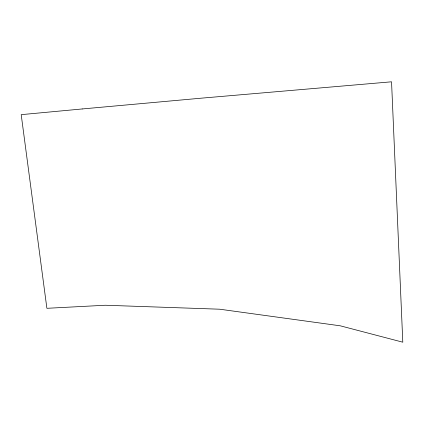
<?xml version="1.0" encoding="UTF-8"?>
<svg xmlns="http://www.w3.org/2000/svg" width="424" height="424" viewBox="0 0 424 424"><rect width="100%" height="100%" fill="white"/><g stroke="black" fill="none" stroke-linecap="round" stroke-linejoin="round"><path stroke-width="0.64" d="M82.214 108.957L21.2 114.65L46.889 308.306L105.343 305.248L219.674 309.207L340.286 325.817L402.8 342.195L391.548 81.805L200.881 98.209L82.214 108.957"/></g></svg>
